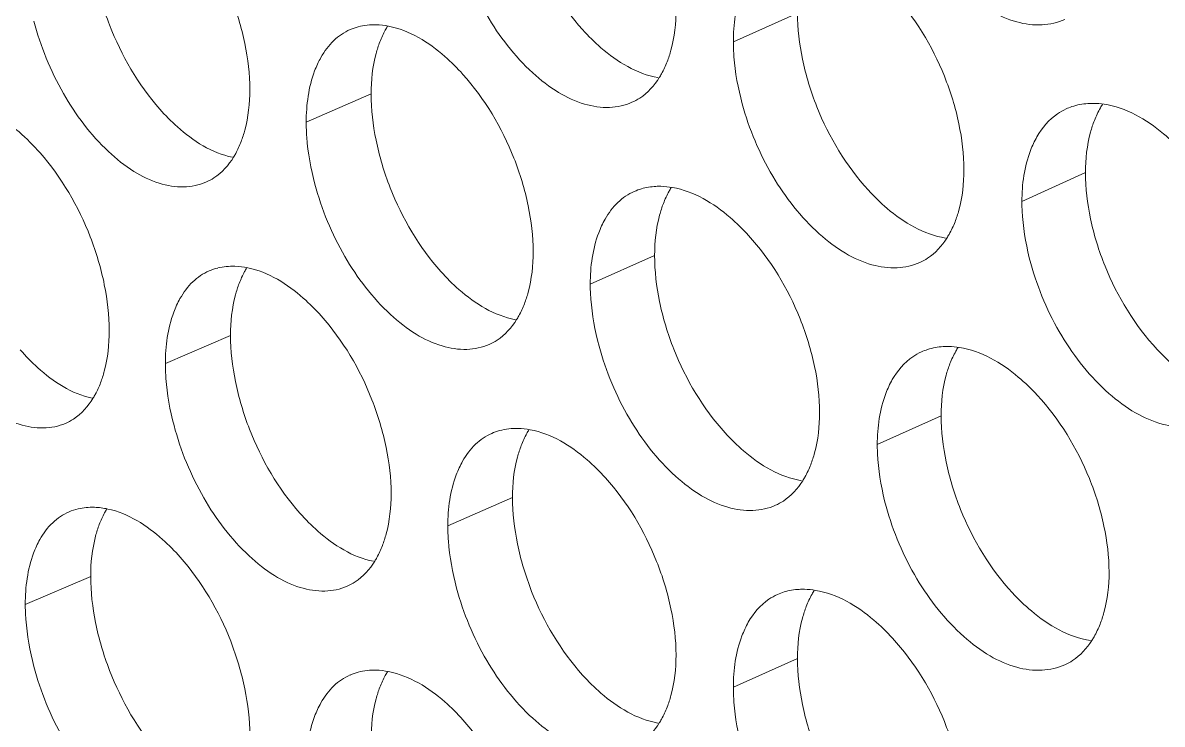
# Model space of a CAD drawing. Header units: millimetres. Extents: x 1177 to 4147, y 93 to 2194.
# Drawn here: x 2552.48 to 2566.4, y 820.49 to 829.04 of the extents above; entities that cross this region are included whole.
import ezdxf

# ---------------------------------------------------------------- set-up
doc = ezdxf.new("R2010")
doc.units = ezdxf.units.MM
doc.header["$LTSCALE"] = 0.1
doc.layers.get('0').update_dxf_attribs({"lineweight": 13})
doc.layers.add('标注', color=251, linetype='Continuous', lineweight=9)

# ---------------------------------------------------------------- blocks, each defined once
blk = doc.blocks.new('02')
at = {"layer": '标注'}
for p, q in [((4429.047, 775.786), (4427.929, 775.286)), ((4421.609, 774.377), (4420.477, 773.885)), ((4421.609, 774.377), (4420.477, 773.885)), ((4434.072, 773.005), (4432.963, 772.5)), ((4426.555, 771.561), (4425.432, 771.063)), ((4426.555, 771.561), (4425.432, 771.063)), ((4419.156, 770.169), (4418.02, 769.679)), ((4431.553, 768.768), (4430.44, 768.265)), ((4431.553, 768.768), (4430.44, 768.265)), ((4424.075, 767.341), (4422.948, 766.846)), ((4416.717, 765.966), (4415.576, 765.479)), ((4429.047, 764.536), (4427.929, 764.036))]:
    blk.add_line(p, q, dxfattribs=at)
for centre, radius, start, end in [((4421.636, 774.596), 0.984, 104.7476, 113.5233), ((4421.636, 774.596), 0.984, 104.7476, 113.5233), ((4434.159, 773.183), 1.026, 108.4653, 114.5554), ((4426.606, 771.763), 1.001, 106.2734, 113.935), ((4426.606, 771.763), 1.001, 106.2734, 113.935), ((4419.171, 770.396), 0.976, 103.9644, 113.3177), ((4431.628, 768.954), 1.017, 107.7472, 114.3481), ((4431.628, 768.954), 1.017, 107.7472, 114.3481), ((4424.114, 767.552), 0.993, 105.5171, 113.729), ((4416.719, 766.202), 0.968, 103.1675, 113.1121), ((4429.11, 764.731), 1.009, 107.0166, 114.1413), ((4421.636, 763.346), 0.984, 104.7476, 113.5233)]:
    blk.add_arc(centre, radius, start, end, dxfattribs=at)
for points, knots in [([(4424.075, 778.591), (4424.075, 778.321), (4424.143, 777.762), (4424.468, 776.68), (4424.918, 775.921), (4425.3, 775.498)], [0, 0, 0, 0, 0.238849, 0.49511, 1, 1, 1, 1]), ([(4430.595, 778.436), (4430.715, 777.995), (4431.066, 777.166), (4431.746, 776.306), (4432.379, 775.825), (4432.847, 775.617), (4433.303, 775.556), (4433.588, 775.62), (4433.712, 775.677)], [0, 0, 0, 0, 0.298318, 0.580156, 0.704454, 0.814053, 0.910977, 1, 1, 1, 1]), ([(4419.493, 774.452), (4419.493, 774.721), (4419.425, 775.281), (4419.102, 776.363), (4418.657, 777.125), (4418.279, 777.551)], [0, 0, 0, 0, 0.238846, 0.495203, 1, 1, 1, 1]), ([(4419.493, 774.452), (4419.493, 774.721), (4419.425, 775.281), (4419.102, 776.363), (4418.657, 777.125), (4418.279, 777.551)], [0, 0, 0, 0, 0.238846, 0.495203, 1, 1, 1, 1]), ([(4416.717, 777.216), (4416.717, 776.947), (4416.783, 776.387), (4417.103, 775.304), (4417.545, 774.541), (4417.921, 774.114)], [0, 0, 0, 0, 0.23906, 0.495561, 1, 1, 1, 1]), ([(4416.717, 777.216), (4416.717, 776.947), (4416.783, 776.387), (4417.103, 775.304), (4417.545, 774.541), (4417.921, 774.114)], [0, 0, 0, 0, 0.23906, 0.495561, 1, 1, 1, 1]), ([(4423.101, 777.015), (4423.219, 776.575), (4423.562, 775.748), (4424.227, 774.884), (4424.849, 774.398), (4425.308, 774.185), (4425.756, 774.117), (4426.038, 774.176), (4426.16, 774.231)], [0, 0, 0, 0, 0.299735, 0.582272, 0.706518, 0.81572, 0.911912, 1, 1, 1, 1]), ([(4428.19, 776.418), (4428.147, 776.341), (4427.983, 775.986), (4427.929, 775.588), (4427.929, 775.286)], [0, 0, 0, 0, 0.225206, 1, 1, 1, 1]), ([(4431.952, 773.055), (4431.952, 773.324), (4431.883, 773.883), (4431.551, 774.964), (4431.092, 775.72), (4430.706, 776.14)], [0, 0, 0, 0, 0.238495, 0.494451, 1, 1, 1, 1]), ([(4426.775, 774.939), (4426.8, 775.006), (4426.895, 775.299), (4426.929, 775.61), (4426.929, 775.846)], [0, 0, 0, 0, 0.231134, 1, 1, 1, 1]), ([(4429.047, 775.786), (4429.047, 775.517), (4429.116, 774.958), (4429.444, 773.877), (4429.9, 773.119), (4430.284, 772.699)], [0, 0, 0, 0, 0.238709, 0.494811, 1, 1, 1, 1]), ([(4415.726, 775.648), (4415.842, 775.209), (4416.177, 774.382), (4416.829, 773.515), (4417.438, 773.023), (4417.888, 772.805), (4418.328, 772.73), (4418.606, 772.786), (4418.727, 772.838)], [0, 0, 0, 0, 0.301171, 0.584422, 0.708619, 0.817421, 0.912868, 1, 1, 1, 1]), ([(4415.726, 775.648), (4415.842, 775.209), (4416.177, 774.382), (4416.829, 773.515), (4417.438, 773.023), (4417.888, 772.805), (4418.328, 772.73), (4418.606, 772.786), (4418.727, 772.838)], [0, 0, 0, 0, 0.301171, 0.584422, 0.708619, 0.817421, 0.912868, 1, 1, 1, 1]), ([(4421.243, 775.499), (4421.138, 775.453), (4420.937, 775.317), (4420.795, 775.122), (4420.734, 775.015)], [0, 0, 0, 0, 0.480902, 1, 1, 1, 1]), ([(4421.243, 775.499), (4421.138, 775.453), (4420.937, 775.317), (4420.795, 775.122), (4420.734, 775.015)], [0, 0, 0, 0, 0.480902, 1, 1, 1, 1]), ([(4421.893, 775.555), (4421.881, 775.534), (4421.83, 775.447), (4421.788, 775.355), (4421.761, 775.284)], [0, 0, 0, 0, 0.242091, 1, 1, 1, 1]), ([(4421.893, 775.555), (4421.881, 775.534), (4421.83, 775.447), (4421.788, 775.355), (4421.761, 775.284)], [0, 0, 0, 0, 0.242091, 1, 1, 1, 1]), ([(4423.21, 774.719), (4423.111, 774.829), (4422.747, 775.194), (4422.279, 775.487), (4421.915, 775.558)], [0, 0, 0, 0, 0.285148, 1, 1, 1, 1]), ([(4423.21, 774.719), (4423.111, 774.829), (4422.747, 775.194), (4422.279, 775.487), (4421.915, 775.558)], [0, 0, 0, 0, 0.285148, 1, 1, 1, 1]), ([(4425.3, 775.498), (4425.4, 775.387), (4425.769, 775.018), (4426.246, 774.726), (4426.614, 774.661)], [0, 0, 0, 0, 0.285283, 1, 1, 1, 1]), ([(4421.761, 775.284), (4421.736, 775.218), (4421.642, 774.924), (4421.609, 774.613), (4421.609, 774.377)], [0, 0, 0, 0, 0.230754, 1, 1, 1, 1]), ([(4421.761, 775.284), (4421.736, 775.218), (4421.642, 774.924), (4421.609, 774.613), (4421.609, 774.377)], [0, 0, 0, 0, 0.230754, 1, 1, 1, 1]), ([(4427.929, 775.286), (4427.929, 775.199), (4427.944, 774.835), (4428.011, 774.474), (4428.084, 774.206)], [0, 0, 0, 0, 0.238197, 1, 1, 1, 1]), ([(4420.734, 775.015), (4420.691, 774.939), (4420.53, 774.584), (4420.477, 774.186), (4420.477, 773.885)], [0, 0, 0, 0, 0.224496, 1, 1, 1, 1]), ([(4420.734, 775.015), (4420.691, 774.939), (4420.53, 774.584), (4420.477, 774.186), (4420.477, 773.885)], [0, 0, 0, 0, 0.224496, 1, 1, 1, 1]), ([(4426.637, 774.662), (4426.65, 774.683), (4426.703, 774.772), (4426.746, 774.866), (4426.775, 774.939)], [0, 0, 0, 0, 0.242135, 1, 1, 1, 1]), ([(4424.437, 771.626), (4424.437, 771.895), (4424.369, 772.454), (4424.042, 773.536), (4423.591, 774.295), (4423.21, 774.719)], [0, 0, 0, 0, 0.238705, 0.494901, 1, 1, 1, 1]), ([(4424.437, 771.626), (4424.437, 771.895), (4424.369, 772.454), (4424.042, 773.536), (4423.591, 774.295), (4423.21, 774.719)], [0, 0, 0, 0, 0.238705, 0.494901, 1, 1, 1, 1]), ([(4426.16, 774.231), (4426.208, 774.252), (4426.399, 774.355), (4426.55, 774.523), (4426.637, 774.662)], [0, 0, 0, 0, 0.241404, 1, 1, 1, 1]), ([(4419.341, 773.546), (4419.366, 773.612), (4419.46, 773.905), (4419.493, 774.215), (4419.493, 774.452)], [0, 0, 0, 0, 0.23069, 1, 1, 1, 1]), ([(4419.341, 773.546), (4419.366, 773.612), (4419.46, 773.905), (4419.493, 774.215), (4419.493, 774.452)], [0, 0, 0, 0, 0.23069, 1, 1, 1, 1]), ([(4421.609, 774.377), (4421.609, 774.107), (4421.676, 773.548), (4422, 772.466), (4422.447, 771.705), (4422.827, 771.281)], [0, 0, 0, 0, 0.238919, 0.49526, 1, 1, 1, 1]), ([(4421.609, 774.377), (4421.609, 774.107), (4421.676, 773.548), (4422, 772.466), (4422.447, 771.705), (4422.827, 771.281)], [0, 0, 0, 0, 0.238919, 0.49526, 1, 1, 1, 1]), ([(4415.834, 773.351), (4415.72, 773.48), (4415.315, 773.891), (4414.756, 774.21), (4414.345, 774.225)], [0, 0, 0, 0, 0.29472, 1, 1, 1, 1]), ([(4417.921, 774.114), (4418.018, 774.005), (4418.373, 773.641), (4418.831, 773.348), (4419.189, 773.273)], [0, 0, 0, 0, 0.28535, 1, 1, 1, 1]), ([(4417.921, 774.114), (4418.018, 774.005), (4418.373, 773.641), (4418.831, 773.348), (4419.189, 773.273)], [0, 0, 0, 0, 0.28535, 1, 1, 1, 1]), ([(4428.084, 774.206), (4428.203, 773.766), (4428.552, 772.937), (4429.226, 772.076), (4429.855, 771.594), (4430.321, 771.384), (4430.774, 771.32), (4431.058, 771.383), (4431.182, 771.439)], [0, 0, 0, 0, 0.298788, 0.580857, 0.705138, 0.814605, 0.911286, 1, 1, 1, 1]), ([(4433.733, 774.116), (4433.681, 774.092), (4433.475, 773.976), (4433.315, 773.787), (4433.226, 773.632)], [0, 0, 0, 0, 0.240785, 1, 1, 1, 1]), ([(4434.215, 774.212), (4434.182, 774.213), (4434.053, 774.21), (4433.925, 774.186), (4433.835, 774.156)], [0, 0, 0, 0, 0.257054, 1, 1, 1, 1]), ([(4434.372, 774.2), (4434.358, 774.179), (4434.303, 774.087), (4434.257, 773.99), (4434.228, 773.914)], [0, 0, 0, 0, 0.242189, 1, 1, 1, 1]), ([(4435.769, 773.367), (4435.664, 773.479), (4435.277, 773.852), (4434.778, 774.141), (4434.396, 774.197)], [0, 0, 0, 0, 0.284973, 1, 1, 1, 1]), ([(4420.477, 773.885), (4420.477, 773.798), (4420.492, 773.433), (4420.558, 773.072), (4420.629, 772.804)], [0, 0, 0, 0, 0.238111, 1, 1, 1, 1]), ([(4420.477, 773.885), (4420.477, 773.798), (4420.492, 773.433), (4420.558, 773.072), (4420.629, 772.804)], [0, 0, 0, 0, 0.238111, 1, 1, 1, 1]), ([(4434.228, 773.914), (4434.202, 773.848), (4434.106, 773.554), (4434.072, 773.242), (4434.072, 773.005)], [0, 0, 0, 0, 0.231495, 1, 1, 1, 1]), ([(4419.211, 773.278), (4419.223, 773.298), (4419.273, 773.385), (4419.314, 773.475), (4419.341, 773.546)], [0, 0, 0, 0, 0.242099, 1, 1, 1, 1]), ([(4419.211, 773.278), (4419.223, 773.298), (4419.273, 773.385), (4419.314, 773.475), (4419.341, 773.546)], [0, 0, 0, 0, 0.242099, 1, 1, 1, 1]), ([(4433.226, 773.632), (4433.182, 773.556), (4433.018, 773.2), (4432.963, 772.802), (4432.963, 772.5)], [0, 0, 0, 0, 0.225686, 1, 1, 1, 1]), ([(4417.041, 770.249), (4417.041, 770.518), (4416.974, 771.077), (4416.653, 772.161), (4416.21, 772.923), (4415.834, 773.351)], [0, 0, 0, 0, 0.238918, 0.495354, 1, 1, 1, 1]), ([(4418.727, 772.838), (4418.776, 772.859), (4418.971, 772.963), (4419.124, 773.135), (4419.211, 773.278)], [0, 0, 0, 0, 0.240491, 1, 1, 1, 1]), ([(4418.727, 772.838), (4418.776, 772.859), (4418.971, 772.963), (4419.124, 773.135), (4419.211, 773.278)], [0, 0, 0, 0, 0.240491, 1, 1, 1, 1]), ([(4431.796, 772.147), (4431.822, 772.214), (4431.918, 772.507), (4431.952, 772.818), (4431.952, 773.055)], [0, 0, 0, 0, 0.231431, 1, 1, 1, 1]), ([(4434.072, 773.005), (4434.072, 772.736), (4434.141, 772.177), (4434.473, 771.097), (4434.934, 770.342), (4435.322, 769.924)], [0, 0, 0, 0, 0.23857, 0.494512, 1, 1, 1, 1]), ([(4420.629, 772.804), (4420.746, 772.364), (4421.087, 771.537), (4421.748, 770.672), (4422.365, 770.184), (4422.821, 769.969), (4423.267, 769.899), (4423.547, 769.957), (4423.669, 770.011)], [0, 0, 0, 0, 0.300212, 0.582985, 0.707214, 0.816283, 0.912228, 1, 1, 1, 1]), ([(4420.629, 772.804), (4420.746, 772.364), (4421.087, 771.537), (4421.748, 770.672), (4422.365, 770.184), (4422.821, 769.969), (4423.267, 769.899), (4423.547, 769.957), (4423.669, 770.011)], [0, 0, 0, 0, 0.300212, 0.582985, 0.707214, 0.816283, 0.912228, 1, 1, 1, 1]), ([(4426.665, 772.767), (4426.635, 772.768), (4426.521, 772.766), (4426.407, 772.748), (4426.325, 772.724)], [0, 0, 0, 0, 0.256633, 1, 1, 1, 1]), ([(4426.665, 772.767), (4426.635, 772.768), (4426.521, 772.766), (4426.407, 772.748), (4426.325, 772.724)], [0, 0, 0, 0, 0.256633, 1, 1, 1, 1]), ([(4426.845, 772.746), (4426.832, 772.724), (4426.78, 772.635), (4426.737, 772.541), (4426.708, 772.468)], [0, 0, 0, 0, 0.242119, 1, 1, 1, 1]), ([(4426.845, 772.746), (4426.832, 772.724), (4426.78, 772.635), (4426.737, 772.541), (4426.708, 772.468)], [0, 0, 0, 0, 0.242119, 1, 1, 1, 1]), ([(4428.194, 771.911), (4428.093, 772.022), (4427.72, 772.39), (4427.239, 772.681), (4426.868, 772.747)], [0, 0, 0, 0, 0.285096, 1, 1, 1, 1]), ([(4428.194, 771.911), (4428.093, 772.022), (4427.72, 772.39), (4427.239, 772.681), (4426.868, 772.747)], [0, 0, 0, 0, 0.285096, 1, 1, 1, 1]), ([(4430.284, 772.699), (4430.387, 772.587), (4430.765, 772.216), (4431.254, 771.925), (4431.631, 771.865)], [0, 0, 0, 0, 0.285206, 1, 1, 1, 1]), ([(4426.2, 772.678), (4426.095, 772.632), (4425.895, 772.495), (4425.752, 772.301), (4425.692, 772.194)], [0, 0, 0, 0, 0.481736, 1, 1, 1, 1]), ([(4426.2, 772.678), (4426.095, 772.632), (4425.895, 772.495), (4425.752, 772.301), (4425.692, 772.194)], [0, 0, 0, 0, 0.481736, 1, 1, 1, 1]), ([(4432.963, 772.5), (4432.963, 772.413), (4432.978, 772.049), (4433.046, 771.688), (4433.119, 771.421)], [0, 0, 0, 0, 0.238256, 1, 1, 1, 1]), ([(4426.708, 772.468), (4426.683, 772.402), (4426.588, 772.109), (4426.555, 771.797), (4426.555, 771.561)], [0, 0, 0, 0, 0.23105, 1, 1, 1, 1]), ([(4426.708, 772.468), (4426.683, 772.402), (4426.588, 772.109), (4426.555, 771.797), (4426.555, 771.561)], [0, 0, 0, 0, 0.23105, 1, 1, 1, 1]), ([(4425.692, 772.194), (4425.648, 772.118), (4425.485, 771.763), (4425.432, 771.365), (4425.432, 771.063)], [0, 0, 0, 0, 0.224968, 1, 1, 1, 1]), ([(4425.692, 772.194), (4425.648, 772.118), (4425.485, 771.763), (4425.432, 771.365), (4425.432, 771.063)], [0, 0, 0, 0, 0.224968, 1, 1, 1, 1]), ([(4431.654, 771.864), (4431.667, 771.885), (4431.722, 771.976), (4431.767, 772.073), (4431.796, 772.147)], [0, 0, 0, 0, 0.242178, 1, 1, 1, 1]), ([(4429.434, 768.823), (4429.434, 769.092), (4429.365, 769.651), (4429.035, 770.732), (4428.579, 771.489), (4428.194, 771.911)], [0, 0, 0, 0, 0.238564, 0.494601, 1, 1, 1, 1]), ([(4429.434, 768.823), (4429.434, 769.092), (4429.365, 769.651), (4429.035, 770.732), (4428.579, 771.489), (4428.194, 771.911)], [0, 0, 0, 0, 0.238564, 0.494601, 1, 1, 1, 1]), ([(4431.182, 771.439), (4431.229, 771.46), (4431.417, 771.563), (4431.567, 771.727), (4431.654, 771.864)], [0, 0, 0, 0, 0.241969, 1, 1, 1, 1]), ([(4424.284, 770.719), (4424.309, 770.785), (4424.404, 771.078), (4424.437, 771.389), (4424.437, 771.626)], [0, 0, 0, 0, 0.230986, 1, 1, 1, 1]), ([(4424.284, 770.719), (4424.309, 770.785), (4424.404, 771.078), (4424.437, 771.389), (4424.437, 771.626)], [0, 0, 0, 0, 0.230986, 1, 1, 1, 1]), ([(4426.555, 771.561), (4426.555, 771.291), (4426.623, 770.732), (4426.95, 769.65), (4427.402, 768.892), (4427.785, 768.47)], [0, 0, 0, 0, 0.238779, 0.49496, 1, 1, 1, 1]), ([(4426.555, 771.561), (4426.555, 771.291), (4426.623, 770.732), (4426.95, 769.65), (4427.402, 768.892), (4427.785, 768.47)], [0, 0, 0, 0, 0.238779, 0.49496, 1, 1, 1, 1]), ([(4413.295, 771.453), (4413.409, 771.014), (4413.742, 770.189), (4414.389, 769.32), (4414.994, 768.827), (4415.442, 768.606), (4415.879, 768.53), (4416.156, 768.584), (4416.276, 768.635)], [0, 0, 0, 0, 0.301654, 0.585147, 0.709328, 0.817996, 0.913192, 1, 1, 1, 1]), ([(4418.784, 771.293), (4418.68, 771.248), (4418.478, 771.111), (4418.336, 770.916), (4418.275, 770.809)], [0, 0, 0, 0, 0.48047, 1, 1, 1, 1]), ([(4419.437, 771.343), (4419.425, 771.322), (4419.375, 771.236), (4419.334, 771.146), (4419.308, 771.075)], [0, 0, 0, 0, 0.242083, 1, 1, 1, 1]), ([(4420.738, 770.507), (4420.64, 770.617), (4420.28, 770.98), (4419.819, 771.273), (4419.459, 771.347)], [0, 0, 0, 0, 0.285164, 1, 1, 1, 1]), ([(4433.119, 771.421), (4433.24, 770.98), (4433.594, 770.15), (4434.278, 769.291), (4434.915, 768.813), (4435.386, 768.607), (4435.845, 768.547), (4436.132, 768.614), (4436.256, 768.671)], [0, 0, 0, 0, 0.29785, 0.579458, 0.703775, 0.813505, 0.91067, 1, 1, 1, 1]), ([(4422.827, 771.281), (4422.926, 771.17), (4423.29, 770.803), (4423.761, 770.511), (4424.126, 770.442)], [0, 0, 0, 0, 0.285312, 1, 1, 1, 1]), ([(4422.827, 771.281), (4422.926, 771.17), (4423.29, 770.803), (4423.761, 770.511), (4424.126, 770.442)], [0, 0, 0, 0, 0.285312, 1, 1, 1, 1]), ([(4419.308, 771.075), (4419.282, 771.009), (4419.189, 770.716), (4419.156, 770.405), (4419.156, 770.169)], [0, 0, 0, 0, 0.230606, 1, 1, 1, 1]), ([(4425.432, 771.063), (4425.432, 770.976), (4425.447, 770.612), (4425.514, 770.251), (4425.586, 769.983)], [0, 0, 0, 0, 0.238168, 1, 1, 1, 1]), ([(4425.432, 771.063), (4425.432, 770.976), (4425.447, 770.612), (4425.514, 770.251), (4425.586, 769.983)], [0, 0, 0, 0, 0.238168, 1, 1, 1, 1]), ([(4418.275, 770.809), (4418.233, 770.733), (4418.072, 770.378), (4418.02, 769.981), (4418.02, 769.679)], [0, 0, 0, 0, 0.224262, 1, 1, 1, 1]), ([(4424.148, 770.444), (4424.161, 770.465), (4424.213, 770.554), (4424.256, 770.647), (4424.284, 770.719)], [0, 0, 0, 0, 0.242119, 1, 1, 1, 1]), ([(4424.148, 770.444), (4424.161, 770.465), (4424.213, 770.554), (4424.256, 770.647), (4424.284, 770.719)], [0, 0, 0, 0, 0.242119, 1, 1, 1, 1]), ([(4421.958, 767.411), (4421.958, 767.68), (4421.89, 768.239), (4421.566, 769.322), (4421.118, 770.082), (4420.738, 770.507)], [0, 0, 0, 0, 0.238776, 0.495052, 1, 1, 1, 1]), ([(4423.669, 770.011), (4423.717, 770.032), (4423.909, 770.135), (4424.061, 770.304), (4424.148, 770.444)], [0, 0, 0, 0, 0.241108, 1, 1, 1, 1]), ([(4423.669, 770.011), (4423.717, 770.032), (4423.909, 770.135), (4424.061, 770.304), (4424.148, 770.444)], [0, 0, 0, 0, 0.241108, 1, 1, 1, 1]), ([(4416.89, 769.343), (4416.915, 769.409), (4417.008, 769.702), (4417.041, 770.012), (4417.041, 770.249)], [0, 0, 0, 0, 0.230542, 1, 1, 1, 1]), ([(4419.156, 770.169), (4419.156, 769.899), (4419.223, 769.34), (4419.545, 768.257), (4419.99, 767.495), (4420.367, 767.07)], [0, 0, 0, 0, 0.23899, 0.49541, 1, 1, 1, 1]), ([(4415.489, 769.915), (4415.584, 769.806), (4415.935, 769.444), (4416.387, 769.15), (4416.741, 769.073)], [0, 0, 0, 0, 0.285359, 1, 1, 1, 1]), ([(4425.586, 769.983), (4425.704, 769.543), (4426.05, 768.715), (4426.72, 767.852), (4427.345, 767.368), (4427.808, 767.156), (4428.258, 767.09), (4428.542, 767.152), (4428.664, 767.207)], [0, 0, 0, 0, 0.299261, 0.581563, 0.705826, 0.815161, 0.911598, 1, 1, 1, 1]), ([(4425.586, 769.983), (4425.704, 769.543), (4426.05, 768.715), (4426.72, 767.852), (4427.345, 767.368), (4427.808, 767.156), (4428.258, 767.09), (4428.542, 767.152), (4428.664, 767.207)], [0, 0, 0, 0, 0.299261, 0.581563, 0.705826, 0.815161, 0.911598, 1, 1, 1, 1]), ([(4431.685, 769.975), (4431.653, 769.975), (4431.53, 769.973), (4431.406, 769.951), (4431.318, 769.923)], [0, 0, 0, 0, 0.25692, 1, 1, 1, 1]), ([(4431.685, 769.975), (4431.653, 769.975), (4431.53, 769.973), (4431.406, 769.951), (4431.318, 769.923)], [0, 0, 0, 0, 0.25692, 1, 1, 1, 1]), ([(4431.85, 769.96), (4431.836, 769.938), (4431.782, 769.847), (4431.737, 769.751), (4431.708, 769.676)], [0, 0, 0, 0, 0.242162, 1, 1, 1, 1]), ([(4431.85, 769.96), (4431.836, 769.938), (4431.782, 769.847), (4431.737, 769.751), (4431.708, 769.676)], [0, 0, 0, 0, 0.242162, 1, 1, 1, 1]), ([(4433.231, 769.125), (4433.127, 769.237), (4432.745, 769.609), (4432.252, 769.898), (4431.873, 769.958)], [0, 0, 0, 0, 0.28502, 1, 1, 1, 1]), ([(4433.231, 769.125), (4433.127, 769.237), (4432.745, 769.609), (4432.252, 769.898), (4431.873, 769.958)], [0, 0, 0, 0, 0.28502, 1, 1, 1, 1]), ([(4435.322, 769.924), (4435.427, 769.811), (4435.814, 769.437), (4436.316, 769.148), (4436.699, 769.094)], [0, 0, 0, 0, 0.285106, 1, 1, 1, 1]), ([(4431.209, 769.881), (4431.157, 769.857), (4430.95, 769.742), (4430.791, 769.552), (4430.702, 769.397)], [0, 0, 0, 0, 0.240568, 1, 1, 1, 1]), ([(4431.209, 769.881), (4431.157, 769.857), (4430.95, 769.742), (4430.791, 769.552), (4430.702, 769.397)], [0, 0, 0, 0, 0.240568, 1, 1, 1, 1]), ([(4418.02, 769.679), (4418.02, 769.592), (4418.034, 769.228), (4418.1, 768.866), (4418.171, 768.598)], [0, 0, 0, 0, 0.238083, 1, 1, 1, 1]), ([(4431.708, 769.676), (4431.682, 769.61), (4431.587, 769.316), (4431.553, 769.005), (4431.553, 768.768)], [0, 0, 0, 0, 0.231346, 1, 1, 1, 1]), ([(4431.708, 769.676), (4431.682, 769.61), (4431.587, 769.316), (4431.553, 769.005), (4431.553, 768.768)], [0, 0, 0, 0, 0.231346, 1, 1, 1, 1]), ([(4416.762, 769.078), (4416.774, 769.099), (4416.823, 769.184), (4416.863, 769.274), (4416.89, 769.343)], [0, 0, 0, 0, 0.242095, 1, 1, 1, 1]), ([(4430.702, 769.397), (4430.658, 769.321), (4430.494, 768.965), (4430.44, 768.567), (4430.44, 768.265)], [0, 0, 0, 0, 0.225445, 1, 1, 1, 1]), ([(4430.702, 769.397), (4430.658, 769.321), (4430.494, 768.965), (4430.44, 768.567), (4430.44, 768.265)], [0, 0, 0, 0, 0.225445, 1, 1, 1, 1]), ([(4434.484, 766.044), (4434.484, 766.313), (4434.414, 766.871), (4434.08, 767.952), (4433.619, 768.707), (4433.231, 769.125)], [0, 0, 0, 0, 0.238425, 0.494301, 1, 1, 1, 1]), ([(4434.484, 766.044), (4434.484, 766.313), (4434.414, 766.871), (4434.08, 767.952), (4433.619, 768.707), (4433.231, 769.125)], [0, 0, 0, 0, 0.238425, 0.494301, 1, 1, 1, 1]), ([(4416.276, 768.635), (4416.325, 768.656), (4416.522, 768.76), (4416.675, 768.934), (4416.762, 769.078)], [0, 0, 0, 0, 0.240168, 1, 1, 1, 1]), ([(4429.279, 767.915), (4429.305, 767.982), (4429.4, 768.275), (4429.434, 768.586), (4429.434, 768.823)], [0, 0, 0, 0, 0.231283, 1, 1, 1, 1]), ([(4429.279, 767.915), (4429.305, 767.982), (4429.4, 768.275), (4429.434, 768.586), (4429.434, 768.823)], [0, 0, 0, 0, 0.231283, 1, 1, 1, 1]), ([(4431.553, 768.768), (4431.553, 768.499), (4431.622, 767.94), (4431.952, 766.859), (4432.41, 766.102), (4432.797, 765.683)], [0, 0, 0, 0, 0.238639, 0.494661, 1, 1, 1, 1]), ([(4431.553, 768.768), (4431.553, 768.499), (4431.622, 767.94), (4431.952, 766.859), (4432.41, 766.102), (4432.797, 765.683)], [0, 0, 0, 0, 0.238639, 0.494661, 1, 1, 1, 1]), ([(4418.171, 768.598), (4418.287, 768.158), (4418.626, 767.332), (4419.282, 766.466), (4419.895, 765.976), (4420.348, 765.759), (4420.791, 765.687), (4421.07, 765.743), (4421.191, 765.796)], [0, 0, 0, 0, 0.30069, 0.583702, 0.707914, 0.81685, 0.912547, 1, 1, 1, 1]), ([(4424.363, 768.522), (4424.35, 768.501), (4424.298, 768.413), (4424.256, 768.32), (4424.228, 768.248)], [0, 0, 0, 0, 0.242103, 1, 1, 1, 1]), ([(4425.696, 767.687), (4425.596, 767.797), (4425.227, 768.164), (4424.752, 768.456), (4424.385, 768.524)], [0, 0, 0, 0, 0.285125, 1, 1, 1, 1]), ([(4423.715, 768.461), (4423.61, 768.415), (4423.41, 768.278), (4423.267, 768.084), (4423.206, 767.977)], [0, 0, 0, 0, 0.481324, 1, 1, 1, 1]), ([(4427.785, 768.47), (4427.887, 768.359), (4428.26, 767.989), (4428.743, 767.698), (4429.116, 767.635)], [0, 0, 0, 0, 0.285248, 1, 1, 1, 1]), ([(4427.785, 768.47), (4427.887, 768.359), (4428.26, 767.989), (4428.743, 767.698), (4429.116, 767.635)], [0, 0, 0, 0, 0.285248, 1, 1, 1, 1]), ([(4424.228, 768.248), (4424.203, 768.182), (4424.108, 767.889), (4424.075, 767.578), (4424.075, 767.341)], [0, 0, 0, 0, 0.230902, 1, 1, 1, 1]), ([(4430.44, 768.265), (4430.44, 768.178), (4430.455, 767.814), (4430.522, 767.453), (4430.595, 767.186)], [0, 0, 0, 0, 0.238227, 1, 1, 1, 1]), ([(4430.44, 768.265), (4430.44, 768.178), (4430.455, 767.814), (4430.522, 767.453), (4430.595, 767.186)], [0, 0, 0, 0, 0.238227, 1, 1, 1, 1]), ([(4423.206, 767.977), (4423.163, 767.901), (4423.001, 767.545), (4422.948, 767.148), (4422.948, 766.846)], [0, 0, 0, 0, 0.224731, 1, 1, 1, 1]), ([(4429.139, 767.635), (4429.152, 767.656), (4429.206, 767.746), (4429.25, 767.841), (4429.279, 767.915)], [0, 0, 0, 0, 0.242155, 1, 1, 1, 1]), ([(4429.139, 767.635), (4429.152, 767.656), (4429.206, 767.746), (4429.25, 767.841), (4429.279, 767.915)], [0, 0, 0, 0, 0.242155, 1, 1, 1, 1]), ([(4426.929, 764.596), (4426.929, 764.866), (4426.86, 765.425), (4426.532, 766.506), (4426.079, 767.264), (4425.696, 767.687)], [0, 0, 0, 0, 0.238635, 0.494751, 1, 1, 1, 1]), ([(4428.664, 767.207), (4428.712, 767.228), (4428.901, 767.331), (4429.052, 767.497), (4429.139, 767.635)], [0, 0, 0, 0, 0.24169, 1, 1, 1, 1]), ([(4428.664, 767.207), (4428.712, 767.228), (4428.901, 767.331), (4429.052, 767.497), (4429.139, 767.635)], [0, 0, 0, 0, 0.24169, 1, 1, 1, 1]), ([(4421.806, 766.504), (4421.831, 766.571), (4421.925, 766.864), (4421.958, 767.174), (4421.958, 767.411)], [0, 0, 0, 0, 0.230838, 1, 1, 1, 1]), ([(4424.075, 767.341), (4424.075, 767.071), (4424.143, 766.512), (4424.468, 765.43), (4424.918, 764.671), (4425.3, 764.248)], [0, 0, 0, 0, 0.238849, 0.49511, 1, 1, 1, 1]), ([(4416.994, 767.137), (4416.982, 767.116), (4416.934, 767.031), (4416.894, 766.942), (4416.867, 766.873)], [0, 0, 0, 0, 0.242079, 1, 1, 1, 1]), ([(4418.279, 766.301), (4418.183, 766.41), (4417.827, 766.772), (4417.372, 767.066), (4417.015, 767.142)], [0, 0, 0, 0, 0.285173, 1, 1, 1, 1]), ([(4430.595, 767.186), (4430.715, 766.745), (4431.066, 765.916), (4431.746, 765.056), (4432.379, 764.575), (4432.847, 764.367), (4433.303, 764.306), (4433.588, 764.37), (4433.712, 764.427)], [0, 0, 0, 0, 0.298318, 0.580156, 0.704454, 0.814053, 0.910977, 1, 1, 1, 1]), ([(4430.595, 767.186), (4430.715, 766.745), (4431.066, 765.916), (4431.746, 765.056), (4432.379, 764.575), (4432.847, 764.367), (4433.303, 764.306), (4433.588, 764.37), (4433.712, 764.427)], [0, 0, 0, 0, 0.298318, 0.580156, 0.704454, 0.814053, 0.910977, 1, 1, 1, 1]), ([(4416.339, 767.092), (4416.234, 767.048), (4416.032, 766.911), (4415.89, 766.716), (4415.83, 766.609)], [0, 0, 0, 0, 0.480026, 1, 1, 1, 1]), ([(4420.367, 767.07), (4420.465, 766.96), (4420.825, 766.594), (4421.289, 766.301), (4421.651, 766.23)], [0, 0, 0, 0, 0.285334, 1, 1, 1, 1]), ([(4416.867, 766.873), (4416.842, 766.806), (4416.749, 766.513), (4416.717, 766.203), (4416.717, 765.966)], [0, 0, 0, 0, 0.230459, 1, 1, 1, 1]), ([(4422.948, 766.846), (4422.948, 766.759), (4422.963, 766.395), (4423.029, 766.034), (4423.101, 765.765)], [0, 0, 0, 0, 0.23814, 1, 1, 1, 1]), ([(4415.83, 766.609), (4415.787, 766.533), (4415.627, 766.177), (4415.576, 765.781), (4415.576, 765.479)], [0, 0, 0, 0, 0.22403, 1, 1, 1, 1]), ([(4421.673, 766.233), (4421.686, 766.254), (4421.736, 766.341), (4421.778, 766.433), (4421.806, 766.504)], [0, 0, 0, 0, 0.242107, 1, 1, 1, 1]), ([(4419.493, 763.202), (4419.493, 763.471), (4419.425, 764.031), (4419.102, 765.113), (4418.657, 765.875), (4418.279, 766.301)], [0, 0, 0, 0, 0.238846, 0.495203, 1, 1, 1, 1]), ([(4421.191, 765.796), (4421.24, 765.817), (4421.433, 765.921), (4421.586, 766.092), (4421.673, 766.233)], [0, 0, 0, 0, 0.240804, 1, 1, 1, 1]), ([(4416.717, 765.966), (4416.717, 765.697), (4416.783, 765.137), (4417.103, 764.054), (4417.545, 763.291), (4417.921, 762.864)], [0, 0, 0, 0, 0.23906, 0.495561, 1, 1, 1, 1]), ([(4434.327, 765.135), (4434.353, 765.202), (4434.449, 765.495), (4434.484, 765.807), (4434.484, 766.044)], [0, 0, 0, 0, 0.23158, 1, 1, 1, 1]), ([(4434.327, 765.135), (4434.353, 765.202), (4434.449, 765.495), (4434.484, 765.807), (4434.484, 766.044)], [0, 0, 0, 0, 0.23158, 1, 1, 1, 1]), ([(4423.101, 765.765), (4423.219, 765.325), (4423.562, 764.498), (4424.227, 763.634), (4424.849, 763.148), (4425.308, 762.935), (4425.756, 762.867), (4426.038, 762.926), (4426.16, 762.981)], [0, 0, 0, 0, 0.299735, 0.582272, 0.706518, 0.81572, 0.911912, 1, 1, 1, 1]), ([(4429.168, 765.743), (4429.138, 765.744), (4429.019, 765.742), (4428.9, 765.722), (4428.815, 765.696)], [0, 0, 0, 0, 0.25678, 1, 1, 1, 1]), ([(4429.341, 765.725), (4429.328, 765.703), (4429.274, 765.613), (4429.23, 765.518), (4429.202, 765.444)], [0, 0, 0, 0, 0.242139, 1, 1, 1, 1]), ([(4430.706, 764.89), (4430.604, 765.002), (4430.226, 765.371), (4429.739, 765.662), (4429.364, 765.724)], [0, 0, 0, 0, 0.285061, 1, 1, 1, 1]), ([(4428.698, 765.652), (4428.646, 765.628), (4428.438, 765.513), (4428.279, 765.323), (4428.19, 765.168)], [0, 0, 0, 0, 0.240345, 1, 1, 1, 1]), ([(4432.797, 765.683), (4432.9, 765.571), (4433.283, 765.198), (4433.779, 764.908), (4434.158, 764.851)], [0, 0, 0, 0, 0.285159, 1, 1, 1, 1]), ([(4432.797, 765.683), (4432.9, 765.571), (4433.283, 765.198), (4433.779, 764.908), (4434.158, 764.851)], [0, 0, 0, 0, 0.285159, 1, 1, 1, 1]), ([(4415.576, 765.479), (4415.576, 765.393), (4415.59, 765.028), (4415.656, 764.666), (4415.726, 764.398)], [0, 0, 0, 0, 0.238055, 1, 1, 1, 1]), ([(4429.202, 765.444), (4429.176, 765.378), (4429.081, 765.085), (4429.047, 764.773), (4429.047, 764.536)], [0, 0, 0, 0, 0.231198, 1, 1, 1, 1]), ([(4428.19, 765.168), (4428.147, 765.091), (4427.983, 764.736), (4427.929, 764.338), (4427.929, 764.036)], [0, 0, 0, 0, 0.225206, 1, 1, 1, 1]), ([(4434.182, 764.848), (4434.196, 764.87), (4434.251, 764.962), (4434.297, 765.06), (4434.327, 765.135)], [0, 0, 0, 0, 0.242205, 1, 1, 1, 1]), ([(4434.182, 764.848), (4434.196, 764.87), (4434.251, 764.962), (4434.297, 765.06), (4434.327, 765.135)], [0, 0, 0, 0, 0.242205, 1, 1, 1, 1]), ([(4431.952, 761.805), (4431.952, 762.074), (4431.883, 762.633), (4431.551, 763.714), (4431.092, 764.47), (4430.706, 764.89)], [0, 0, 0, 0, 0.238495, 0.494451, 1, 1, 1, 1]), ([(4433.712, 764.427), (4433.759, 764.448), (4433.945, 764.551), (4434.095, 764.713), (4434.182, 764.848)], [0, 0, 0, 0, 0.242239, 1, 1, 1, 1]), ([(4433.712, 764.427), (4433.759, 764.448), (4433.945, 764.551), (4434.095, 764.713), (4434.182, 764.848)], [0, 0, 0, 0, 0.242239, 1, 1, 1, 1]), ([(4426.775, 763.689), (4426.8, 763.756), (4426.895, 764.049), (4426.929, 764.36), (4426.929, 764.596)], [0, 0, 0, 0, 0.231134, 1, 1, 1, 1]), ([(4429.047, 764.536), (4429.047, 764.267), (4429.116, 763.708), (4429.444, 762.627), (4429.9, 761.869), (4430.284, 761.449)], [0, 0, 0, 0, 0.238709, 0.494811, 1, 1, 1, 1]), ([(4415.726, 764.398), (4415.842, 763.959), (4416.177, 763.132), (4416.829, 762.265), (4417.438, 761.773), (4417.888, 761.555), (4418.328, 761.48), (4418.606, 761.536), (4418.727, 761.588)], [0, 0, 0, 0, 0.301171, 0.584422, 0.708619, 0.817421, 0.912868, 1, 1, 1, 1]), ([(4421.243, 764.249), (4421.138, 764.203), (4420.937, 764.067), (4420.795, 763.872), (4420.734, 763.765)], [0, 0, 0, 0, 0.480902, 1, 1, 1, 1]), ([(4421.893, 764.305), (4421.881, 764.284), (4421.83, 764.197), (4421.788, 764.105), (4421.761, 764.034)], [0, 0, 0, 0, 0.242091, 1, 1, 1, 1]), ([(4423.21, 763.469), (4423.111, 763.579), (4422.747, 763.944), (4422.279, 764.237), (4421.915, 764.308)], [0, 0, 0, 0, 0.285148, 1, 1, 1, 1]), ([(4425.3, 764.248), (4425.4, 764.137), (4425.769, 763.768), (4426.246, 763.476), (4426.614, 763.411)], [0, 0, 0, 0, 0.285283, 1, 1, 1, 1]), ([(4421.761, 764.034), (4421.736, 763.968), (4421.642, 763.674), (4421.609, 763.363), (4421.609, 763.127)], [0, 0, 0, 0, 0.230754, 1, 1, 1, 1]), ([(4427.929, 764.036), (4427.929, 763.949), (4427.944, 763.585), (4428.011, 763.224), (4428.084, 762.956)], [0, 0, 0, 0, 0.238197, 1, 1, 1, 1]), ([(4420.734, 763.765), (4420.691, 763.689), (4420.53, 763.334), (4420.477, 762.936), (4420.477, 762.635)], [0, 0, 0, 0, 0.224496, 1, 1, 1, 1]), ([(4426.637, 763.412), (4426.65, 763.433), (4426.703, 763.522), (4426.746, 763.616), (4426.775, 763.689)], [0, 0, 0, 0, 0.242135, 1, 1, 1, 1]), ([(4424.437, 760.376), (4424.437, 760.645), (4424.369, 761.204), (4424.042, 762.286), (4423.591, 763.045), (4423.21, 763.469)], [0, 0, 0, 0, 0.238705, 0.494901, 1, 1, 1, 1]), ([(4426.16, 762.981), (4426.208, 763.002), (4426.399, 763.105), (4426.55, 763.273), (4426.637, 763.412)], [0, 0, 0, 0, 0.241404, 1, 1, 1, 1])]:
    blk.add_open_spline(points, degree=3, knots=knots, dxfattribs=at)
for points in [[(4421.697, 775.583), (4421.592, 775.586), (4421.486, 775.575), (4421.385, 775.548)], [(4421.697, 775.583), (4421.592, 775.586), (4421.486, 775.575), (4421.385, 775.548)], [(4421.915, 775.558), (4421.843, 775.572), (4421.77, 775.581), (4421.697, 775.583)], [(4421.915, 775.558), (4421.843, 775.572), (4421.77, 775.581), (4421.697, 775.583)], [(4434.396, 774.197), (4434.336, 774.206), (4434.275, 774.212), (4434.215, 774.212)], [(4426.868, 772.747), (4426.801, 772.758), (4426.733, 772.765), (4426.665, 772.767)], [(4426.868, 772.747), (4426.801, 772.758), (4426.733, 772.765), (4426.665, 772.767)], [(4419.233, 771.374), (4419.133, 771.377), (4419.032, 771.368), (4418.935, 771.344)], [(4419.459, 771.347), (4419.384, 771.363), (4419.308, 771.372), (4419.233, 771.374)], [(4431.873, 769.958), (4431.811, 769.968), (4431.748, 769.974), (4431.685, 769.975)], [(4431.873, 769.958), (4431.811, 769.968), (4431.748, 769.974), (4431.685, 769.975)], [(4424.174, 768.547), (4424.065, 768.55), (4423.954, 768.538), (4423.849, 768.508)], [(4424.385, 768.524), (4424.315, 768.537), (4424.245, 768.545), (4424.174, 768.547)], [(4416.782, 767.172), (4416.687, 767.175), (4416.591, 767.166), (4416.499, 767.145)], [(4417.015, 767.142), (4416.939, 767.159), (4416.86, 767.169), (4416.782, 767.172)], [(4429.364, 765.724), (4429.299, 765.735), (4429.234, 765.742), (4429.168, 765.743)], [(4421.697, 764.333), (4421.592, 764.336), (4421.486, 764.325), (4421.385, 764.298)], [(4421.915, 764.308), (4421.843, 764.322), (4421.77, 764.331), (4421.697, 764.333)]]:
    blk.add_open_spline(points, degree=3, dxfattribs=at)

msp = doc.modelspace()

# ---------------------------------------------------------------- block references
at = {"xscale": 0.7, "yscale": 0.7, "zscale": 0.7}
msp.add_blockref('02', (-538.391, 286.112), dxfattribs=at)

doc.saveas('drawing.dxf')
